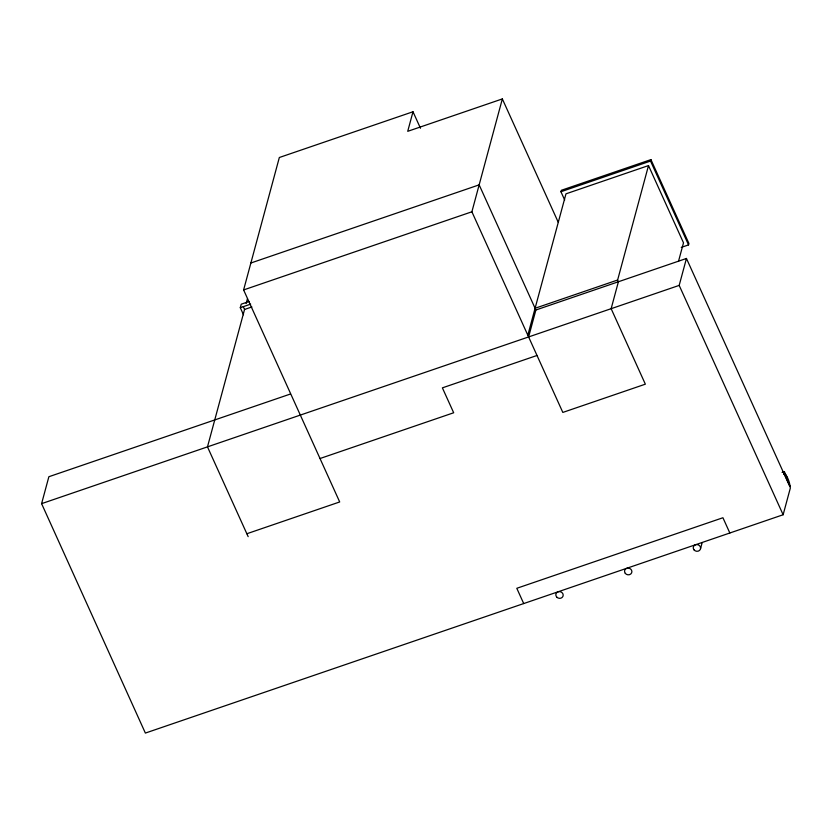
<?xml version="1.0" encoding="UTF-8"?>
<svg xmlns="http://www.w3.org/2000/svg" width="832" height="832" viewBox="0 0 832 832"><rect width="100%" height="100%" fill="white"/><g stroke="black" fill="none" stroke-linecap="round" stroke-linejoin="round"><path stroke-width="1.25" d="M528.611 336.939L535.881 310.003L686.452 258.461L790.4 487.822L783.13 514.758L145.371 733.075L41.6 503.651L48.87 476.726L290.493 394.004M246.854 533.738L339.695 501.956L243.61 289.931L279.334 157.508L412.994 111.758L420.482 128.263M243.506 314.766L240.292 307.684L241.238 304.19L249.142 301.486M243.287 306.665L244.556 309.462L207.48 446.867L248.165 536.64M246.147 303.566L247.447 298.75M412.994 111.758L407.722 131.321L502.341 98.925L558.282 222.342M527.821 335.202L565.968 193.835L648.502 165.578L617.625 280.02L618.405 281.757L611.146 308.682L645.351 384.176L562.827 412.422L471.89 211.786L502.341 98.925M564.678 200.002L560.934 191.734L561.319 190.299L650.926 159.619L688.927 243.464L688.542 244.899L681.273 247.395M688.542 244.899L650.541 161.054L650.926 159.619M678.465 261.466L683.498 242.809L648.502 165.578M783.13 514.758L679.182 285.397L686.452 258.461M700.575 548.517L702.177 542.558M782.07 472.399L784.368 471.619L783.91 474.427M250.869 263.006L479.159 184.86L535.881 310.003M243.61 289.931L471.89 211.786M560.934 191.734L650.541 161.054M240.292 307.684L250.661 304.138M244.556 309.462L251.888 306.956M535.09 308.277L617.625 280.02M41.6 503.651L679.182 285.397M537.014 355.472L442.385 387.858L453.679 412.766L320.008 458.526M784.368 471.619L787.301 478.078M729.841 533L722.925 517.743L516.797 588.297L523.713 603.564M790.026 486.314L784.42 473.959A7.862 1.997 71.1 0 1 787.748 478.192A7.862 1.997 71.1 0 1 790.026 486.314M556.608 596.918A3.702 3.349 15.1 0 0 562.921 596.398A3.702 3.349 15.1 0 0 559 591.604A3.702 3.349 15.1 0 0 556.608 596.918M694.023 549.869A3.702 3.349 15.1 0 0 700.336 549.349A3.702 3.349 15.1 0 0 696.405 544.565A3.702 3.349 15.1 0 0 694.023 549.869M625.31 573.394A3.702 3.349 15.1 0 0 631.623 572.874A3.702 3.349 15.1 0 0 627.702 568.09A3.702 3.349 15.1 0 0 625.31 573.394"/></g></svg>
